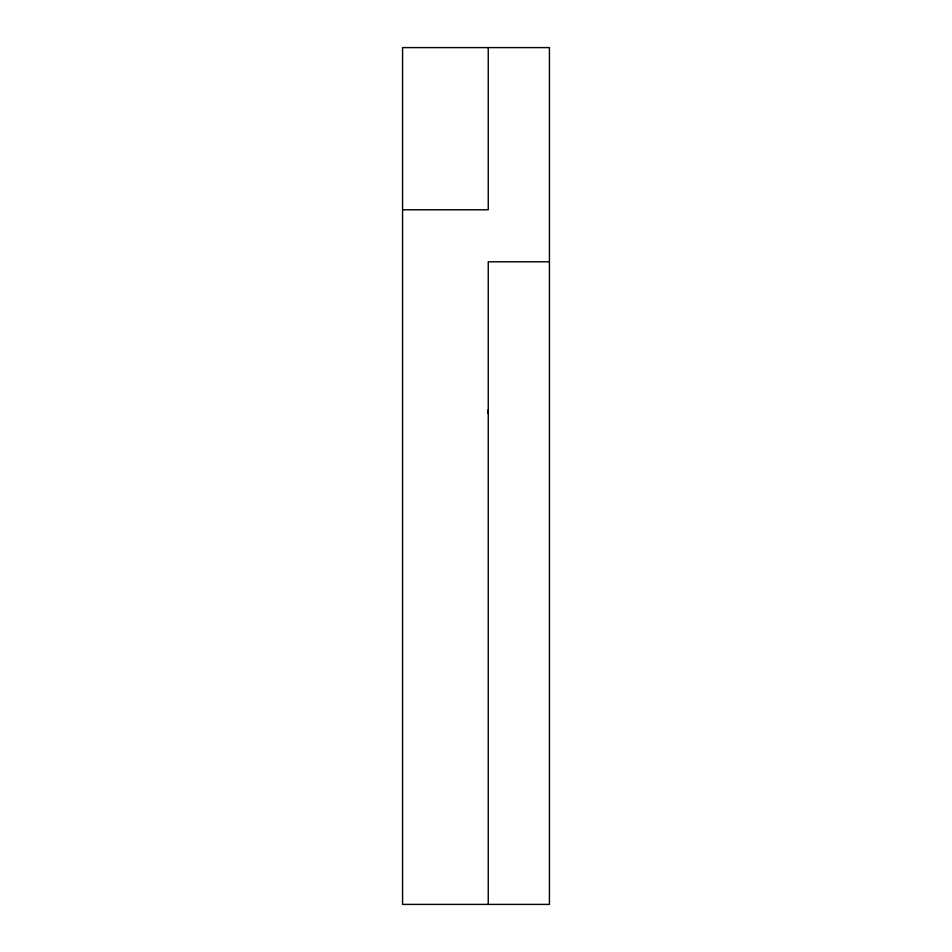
<?xml version="1.0" encoding="UTF-8"?>
<svg xmlns="http://www.w3.org/2000/svg" width="952" height="952" viewBox="0 0 952 952"><rect width="100%" height="100%" fill="white"/><g stroke="black" fill="none" stroke-linecap="round" stroke-linejoin="round"><path stroke-width="1.43" d="M402.565 209.785L488.245 209.785L488.245 47.6M549.435 261.8L488.245 261.8L488.245 904.4M487.829 410.205A3.058 3.058 0 0 1 487.829 413.275M549.435 47.6L402.565 47.6L402.565 904.4L549.435 904.4L549.435 47.6"/></g></svg>
